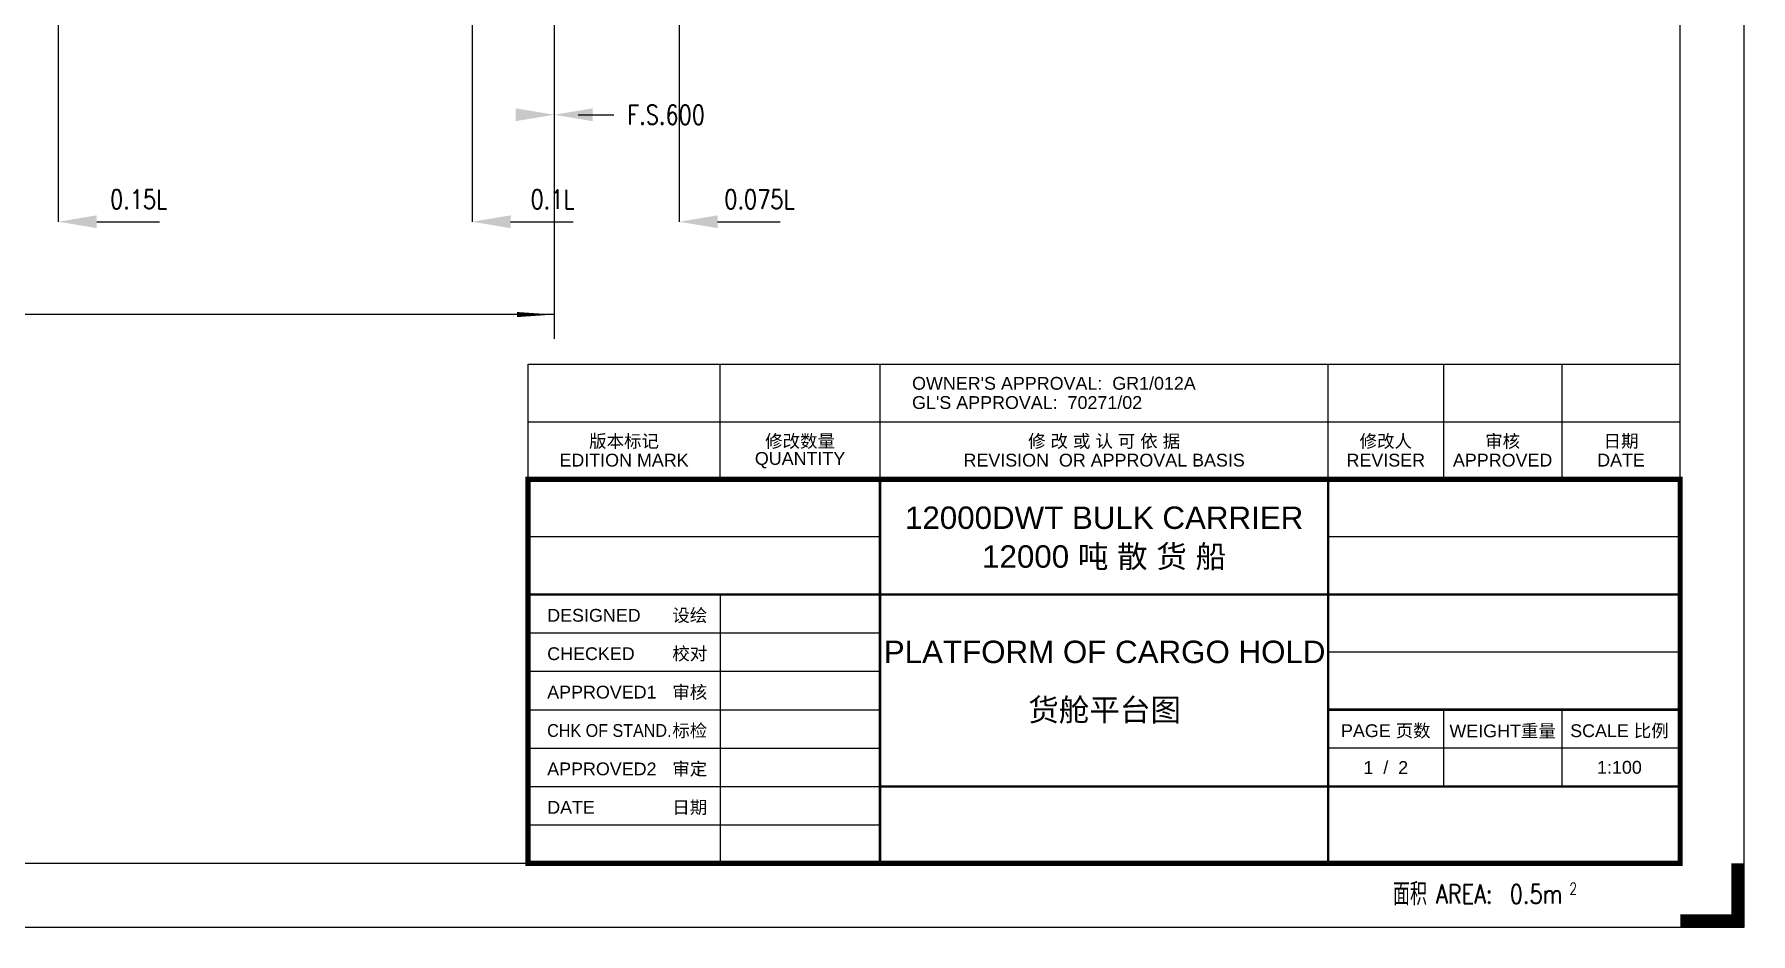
# Model space of a CAD drawing. Extents: x 373818 to 564480, y 322172 to 634257.
# Drawn here: x 537080 to 563892, y 548457 to 562510 of the extents above; entities that cross this region are included whole.
import ezdxf
from ezdxf.enums import TextEntityAlignment as Align

# ---------------------------------------------------------------- set-up
doc = ezdxf.new("R2010")
doc.units = 0
doc.header["$LTSCALE"] = 40
doc.header["$MEASUREMENT"] = 0
doc.layers.get('0').update_dxf_attribs({"linetype": 'CONTINUOUS'})
for name, color, linetype in [('13DIMENSION', 9, 'CONTINUOUS'), ('BT_CHI', 7, 'CONTINUOUS'), ('BT_ENG', 7, 'CONTINUOUS')]:
    doc.layers.add(name, color=color, linetype=linetype)
doc.styles.add('CHINESE', font='romand.shx', dxfattribs={"width": 0.8, "height": 800, "bigfont": 'hzdx.shx'})
doc.styles.add('ENGNISH', font='romans.shx', dxfattribs={"width": 0.8, "height": 750})
doc.styles.add('ROMANS', font='romans.shx', dxfattribs={"width": 0.75, "height": 250, "bigfont": 'hzdx.shx'})
doc.styles.add('SWISS721LIGHTBT', font='swissl.ttf')

# ---------------------------------------------------------------- blocks, each defined once
blk = doc.blocks.new('TITLE3')
for p, q in [((-12500, 5100), (-18000, 5100)), ((0, 5100), (-5500, 5100)), ((-15000, 4200), (-15000, 0)), ((-18000, 3600), (-12500, 3600)), ((0, 3300), (-5500, 3300)), ((-18000, 3000), (-12500, 3000)), ((-18000, 2400), (-12500, 2400)), ((-18000, 1800), (-12500, 1800)), ((0, 1800), (-5500, 1800)), ((-18000, 1200), (-12500, 1200)), ((-5500, 0), (-5500, 1200)), ((-18000, 600), (-12500, 600))]:
    blk.add_line(p, q)
at = {"const_width": 80}
blk.add_lwpolyline([(-18000, 0), (0, 0), (0, 6000), (-18000, 6000)], close=True, dxfattribs=at)
at = {"const_width": 40}
for points in [[(-12500, 6000), (-12500, 0)], [(-5500, 6000), (-5500, 0)], [(-18000, 4200), (0, 4200)], [(-5500, 2400), (0, 2400)], [(-12500, 1200), (0, 1200)]]:
    blk.add_lwpolyline(points, dxfattribs=at)

msp = doc.modelspace()

# ---------------------------------------------------------------- linework, layer by layer
at = {"color": 2}
for p, q in [((562792.4, 549556.63), (562792.4, 589556.63)), ((447392.4, 549556.63), (562792.4, 549556.63))]:
    msp.add_line(p, q, dxfattribs=at)
for p, q in [((547152.75, 567637.56), (547152.75, 559581.69)), ((545200.32, 566818.42), (545200.32, 560998.69)), ((543920.22, 566297.52), (543920.22, 559581.69)), ((537455.17, 564293.21), (537455.17, 559581.69)), ((545200.32, 560998.69), (545200.32, 557750.24)), ((545200.32, 558131.38), (455200.32, 558131.38)), ((544792.4, 557356.63), (562792.4, 557356.63)), ((544792.4, 555556.63), (544792.4, 557356.63)), ((547792.4, 555556.63), (547792.4, 557356.63)), ((550292.4, 555556.63), (550292.4, 557356.63)), ((557292.4, 555556.63), (557292.4, 557356.63)), ((559092.4, 557356.63), (559092.4, 555556.63)), ((560942.4, 557356.63), (560942.4, 555556.63)), ((562792.4, 555556.63), (562792.4, 557356.63)), ((544792.4, 556456.63), (562792.4, 556456.63)), ((559092.4, 551956.63), (559092.4, 550756.63)), ((560942.4, 551956.63), (560942.4, 550756.63))]:
    msp.add_line(p, q)
at = {"color": 0, "linetype": 'ByBlock'}
for p, q in [((538055.17, 559581.69), (539033.55, 559581.69)), ((544520.22, 559581.69), (545498.6, 559581.69)), ((547752.75, 559581.69), (548731.12, 559581.69))]:
    msp.add_line(p, q, dxfattribs=at)
msp.add_lwpolyline([(545200.32, 558131.38, 0, 80, 0), (544618.12, 558131.38, 80, 80, 0)], format="xyseb")
for points in [[(544600.32, 561353.19), (544600.32, 561153.19), (545200.32, 561253.19)], [(545800.32, 561353.19), (545800.32, 561153.19), (545200.32, 561253.19)], [(538055.17, 559681.69), (538055.17, 559481.69), (537455.17, 559581.69)], [(544520.22, 559681.69), (544520.22, 559481.69), (543920.22, 559581.69)], [(547752.75, 559681.69), (547752.75, 559481.69), (547152.75, 559581.69)]]:
    msp.add_solid(points, dxfattribs=at)
at = {"layer": '13DIMENSION'}
msp.add_line((545575.32, 561253.19), (546134.93, 561253.19), dxfattribs=at)
at = {"layer": 'BT_ENG'}
for p, q in [((563792.4, 548556.63), (563792.4, 590556.63)), ((444892.4, 548556.63), (563792.4, 548556.63))]:
    msp.add_line(p, q, dxfattribs=at)
at = {"layer": 'BT_ENG', "const_width": 200}
for points in [[(563692.4, 548556.63), (563692.4, 549556.63)], [(563792.4, 548656.63), (562792.4, 548656.63)]]:
    msp.add_lwpolyline(points, dxfattribs=at)

# ---------------------------------------------------------------- block references
msp.add_blockref('TITLE3', (562792.4, 549556.63))

# ---------------------------------------------------------------- texts
at = {"style": 'ROMANS', "width": 0.8}
for s, p in [('F.S.600', (546949.93, 561253.19)), ('0.15L', (538710.47, 559932.19)), ('0.1L', (545175.52, 559932.19)), ('0.075L', (548408.05, 559932.19))]:
    msp.add_text(s, height=300, dxfattribs=at).set_placement(p, align=Align.MIDDLE)
at = {"style": 'SWISS721LIGHTBT'}
for s, p in [("OWNER'S APPROVAL:  GR1/012A", (550792.4, 557056.63)), ("GL'S APPROVAL:  70271/02", (550792.4, 556756.63)), ('DESIGNED', (545092.4, 553431.63)), ('CHECKED', (545092.4, 552831.63)), ('APPROVED1', (545092.4, 552231.63)), ('APPROVED2', (545092.4, 551031.63)), ('DATE', (545092.4, 550431.63))]:
    msp.add_text(s, height=200, dxfattribs=at).set_placement(p, align=Align.MIDDLE_LEFT)
for s, height, p in [('版本标记', 200, (546292.4, 556156.63)), ('修改数量', 200, (549042.4, 556156.63)), ('修 改 或 认 可 依 据', 200, (553792.4, 556156.63)), ('修改人', 200, (558192.4, 556156.63)), ('审核', 200, (560017.4, 556156.63)), ('日期', 200, (561867.4, 556156.63)), ('EDITION MARK', 200, (546292.4, 555856.63)), ('QUANTITY', 200, (549042.4, 555856.63)), ('REVISION  OR APPROVAL BASIS', 200, (553792.4, 555856.63)), ('REVISER', 200, (558192.4, 555856.63)), ('APPROVED', 200, (560017.4, 555856.63)), ('DATE', 200, (561867.4, 555856.63)), ('12000DWT BULK CARRIER', 350, (553792.4, 554956.63)), ('12000 吨 散 货 船', 350, (553792.4, 554356.63)), ('PAGE 页数', 200, (558192.4, 551631.63)), ('WEIGHT重量', 200, (560017.4, 551631.63)), ('SCALE 比例', 200, (561842.4, 551631.63)), ('1  /  2', 200, (558192.4, 551056.63)), ('1:100', 200, (561842.4, 551056.63))]:
    msp.add_text(s, height=height, dxfattribs=at).set_placement(p, align=Align.MIDDLE)
for s, p in [('设绘', (547592.4, 553431.63)), ('校对', (547592.4, 552831.63)), ('审核', (547592.4, 552231.63)), ('标检', (547592.4, 551631.63)), ('审定', (547592.4, 551031.63)), ('日期', (547592.4, 550431.63))]:
    msp.add_text(s, height=200, dxfattribs=at).set_placement(p, align=Align.MIDDLE_RIGHT)
for s, p in [('PLATFORM OF CARGO HOLD', (553800.05, 552685.51)), ('货舱平台图', (553800.05, 551778.95))]:
    msp.add_text(s, height=350, dxfattribs=at).set_placement(p, align=Align.CENTER)
at = {"style": 'SWISS721LIGHTBT', "width": 0.9}
msp.add_text('CHK OF STAND.', height=200, dxfattribs=at).set_placement((545092.4, 551631.63), align=Align.MIDDLE_LEFT)
at = {"layer": 'BT_CHI', "style": 'CHINESE', "width": 0.8}
msp.add_text('面积', height=350, dxfattribs=at).set_placement((558303.02, 548900.79, -571.43))
at = {"layer": 'BT_ENG', "style": 'ENGNISH', "width": 0.8}
for s, height, p in [('AREA:', 300, (558975.43, 548926, -500)), ('0.5m', 300, (560128.71, 548926, -500)), ('2', 180, (561058.45, 549069.07, -300))]:
    msp.add_text(s, height=height, dxfattribs=at).set_placement(p)

doc.saveas('drawing.dxf')
